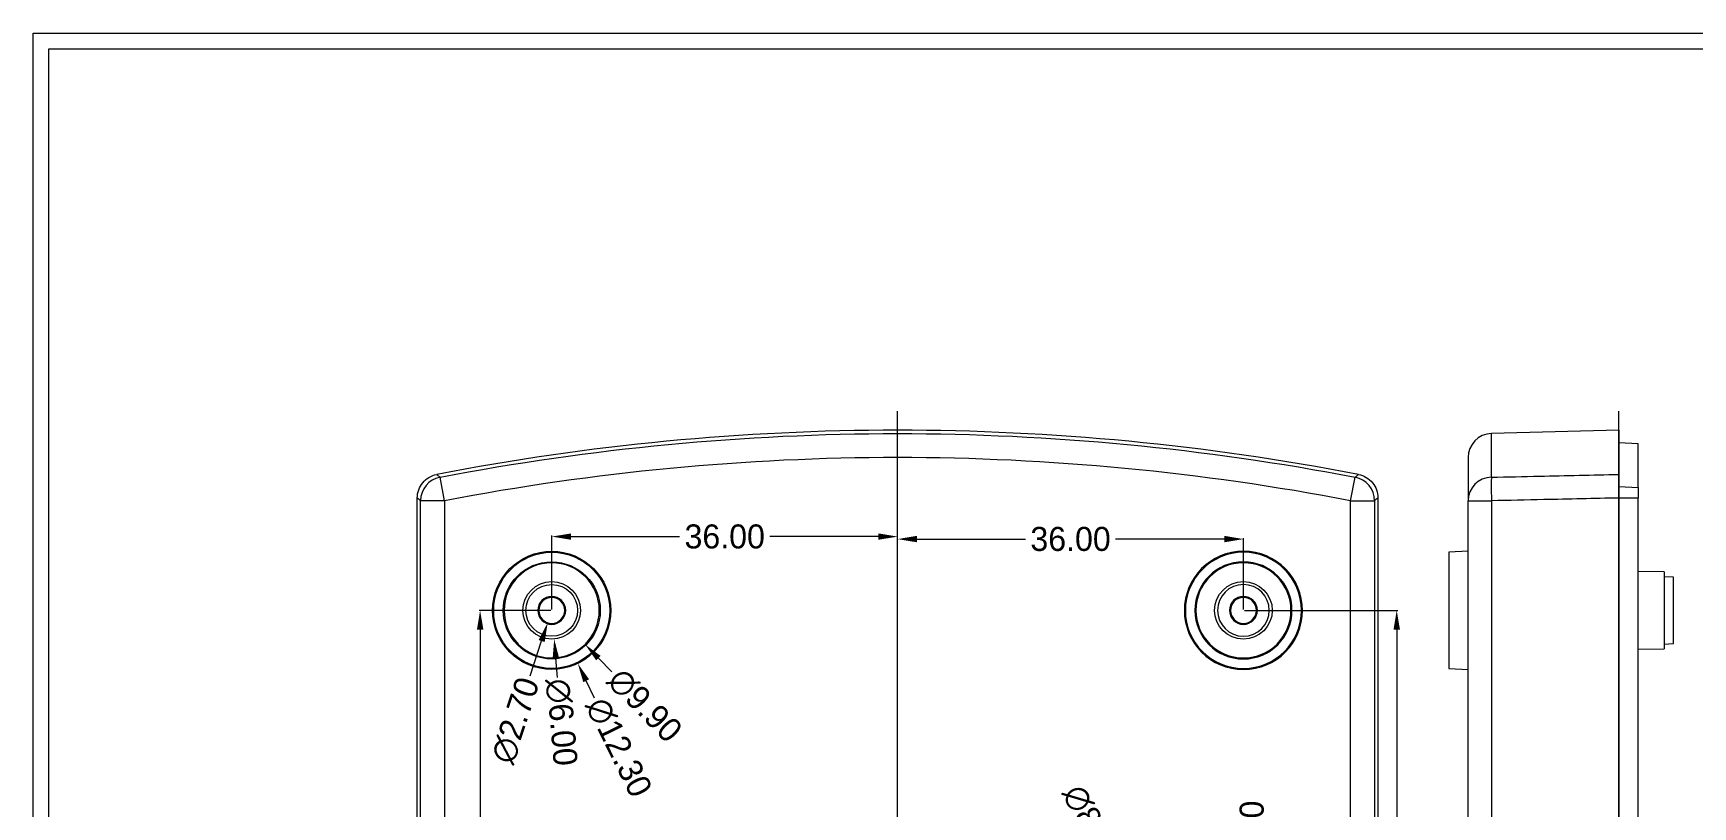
# Model space of a CAD drawing. Header units: millimetres. Extents: x -644 to 177, y 608 to 849.
# Drawn here: x -644.5 to -471.7, y 768.5 to 849 of the extents above; entities that cross this region are included whole.
import ezdxf
from ezdxf.lldxf.tags import DXFTag

# ---------------------------------------------------------------- set-up
doc = ezdxf.new("R2010")
doc.units = ezdxf.units.MM
doc.layers.get('0').update_dxf_attribs({"linetype": 'CONTINUOUS'})
doc.layers.get('Defpoints').update_dxf_attribs({"linetype": 'CONTINUOUS'})
doc.layers.add('20', color=7, linetype='CONTINUOUS', true_color=0xffffff)
doc.layers.add('30', color=7, linetype='CONTINUOUS', true_color=0xffffff)
tags = doc.linetypes.add('PHANTOM', pattern=[50.5, 18, -6.5, 6.5, -6.5, 6.5, -6.5]).pattern_tags.tags
tags[14:15] = [DXFTag(74, 4), DXFTag(75, 0), DXFTag(340, '0'), DXFTag(46, 0.0), DXFTag(50, 0.0), DXFTag(44, 0.0), DXFTag(45, 0.0)]
tags[12:13] = [DXFTag(74, 4), DXFTag(75, 0), DXFTag(340, '0'), DXFTag(46, 0.0), DXFTag(50, 0.0), DXFTag(44, 0.0), DXFTag(45, 0.0)]
tags[10:11] = [DXFTag(74, 4), DXFTag(75, 0), DXFTag(340, '0'), DXFTag(46, 0.0), DXFTag(50, 0.0), DXFTag(44, 0.0), DXFTag(45, 0.0)]
tags[8:9] = [DXFTag(74, 4), DXFTag(75, 0), DXFTag(340, '0'), DXFTag(46, 0.0), DXFTag(50, 0.0), DXFTag(44, 0.0), DXFTag(45, 0.0)]
tags[6:7] = [DXFTag(74, 4), DXFTag(75, 0), DXFTag(340, '0'), DXFTag(46, 0.0), DXFTag(50, 0.0), DXFTag(44, 0.0), DXFTag(45, 0.0)]
tags[4:5] = [DXFTag(74, 4), DXFTag(75, 0), DXFTag(340, '0'), DXFTag(46, 0.0), DXFTag(50, 0.0), DXFTag(44, 0.0), DXFTag(45, 0.0)]
doc.dimstyles.new('2', dxfattribs={"dimtxt": 2.5, "dimasz": 2, "dimexe": 0.1, "dimexo": 0.1, "dimgap": 0.1, "dimtad": 0, "dimzin": 0, "dimdsep": 46, "dimtxsty": 'Standard', "dimcen": 0, "dimclrd": 4, "dimclre": 4, "dimclrt": 3, "dimadec": 1, "dimazin": 0, "dimtfac": 1, "dimtofl": 0, "dimtmove": 0, "dimatfit": 3, "dimfxl": 0, "dimtolj": 1, "dimtzin": 0, "dimlwd": 9, "dimlwe": 9, "dimarcsym": 0})

# ---------------------------------------------------------------- blocks, each defined once
blk = doc.blocks.new('*D47')
at = {"color": 4, "lineweight": 9}
for p, q in [((-590.58, 788.92), (-598.04, 788.92)), ((-597.94, 786.92), (-597.94, 762.98)), ((-597.94, 729.67), (-597.94, 753.61))]:
    blk.add_line(p, q, dxfattribs=at)
for points in [[(-598.27, 786.92), (-597.6, 786.92), (-597.94, 788.92)], [(-598.27, 729.67), (-597.6, 729.67), (-597.94, 727.67)]]:
    blk.add_solid(points, dxfattribs=at)
at = {"layer": 'Defpoints', "color": 0, "lineweight": 9}
for p in [(-590.48, 788.92), (-597.94, 727.67), (-597.94, 727.67)]:
    blk.add_point(p, dxfattribs=at)
at = {"color": 3, "lineweight": 9, "insert": (-597.94, 758.29), "char_height": 2.5, "attachment_point": 5, "rotation": 90}
blk.add_mtext('\\A1;61.25', dxfattribs=at)
blk = doc.blocks.new('*D50')
at = {"color": 4, "lineweight": 9}
for p, q in [((-518.48, 789.02), (-518.48, 796.44)), ((-552.48, 796.34), (-541.17, 796.34)), ((-520.48, 796.34), (-531.8, 796.34))]:
    blk.add_line(p, q, dxfattribs=at)
for points in [[(-552.48, 796.68), (-552.48, 796.01), (-554.48, 796.34)], [(-520.48, 796.68), (-520.48, 796.01), (-518.48, 796.34)]]:
    blk.add_solid(points, dxfattribs=at)
at = {"layer": 'Defpoints', "color": 0, "lineweight": 9}
for p in [(-554.48, 796.34), (-554.48, 796.34), (-518.48, 788.92)]:
    blk.add_point(p, dxfattribs=at)
at = {"color": 3, "lineweight": 9, "insert": (-536.48, 796.34), "char_height": 2.5, "attachment_point": 5}
blk.add_mtext('\\A1;36.00', dxfattribs=at)
blk = doc.blocks.new('*D51')
at = {"color": 4, "lineweight": 9}
for p, q in [((-590.48, 789.02), (-590.48, 796.7)), ((-588.48, 796.6), (-577.17, 796.6)), ((-556.48, 796.6), (-567.8, 796.6)), ((-554.48, 796.44), (-554.48, 796.7))]:
    blk.add_line(p, q, dxfattribs=at)
for points in [[(-588.48, 796.93), (-588.48, 796.27), (-590.48, 796.6)], [(-556.48, 796.93), (-556.48, 796.27), (-554.48, 796.6)]]:
    blk.add_solid(points, dxfattribs=at)
at = {"layer": 'Defpoints', "color": 0, "lineweight": 9}
for p in [(-590.48, 796.6), (-554.48, 796.34), (-590.48, 788.92)]:
    blk.add_point(p, dxfattribs=at)
at = {"color": 3, "lineweight": 9, "insert": (-572.48, 796.6), "char_height": 2.5, "attachment_point": 5}
blk.add_mtext('\\A1;36.00', dxfattribs=at)
blk = doc.blocks.new('*D57')
at = {"color": 4, "lineweight": 9}
for p, q in [((-517.61, 759.17), (-517.61, 762.43)), ((-521.28, 757.17), (-517.51, 757.17)), ((-521.28, 753.17), (-517.51, 753.17)), ((-517.61, 751.17), (-517.61, 749.17))]:
    blk.add_line(p, q, dxfattribs=at)
for points in [[(-517.95, 759.17), (-517.28, 759.17), (-517.61, 757.17)], [(-517.95, 751.17), (-517.28, 751.17), (-517.61, 753.17)]]:
    blk.add_solid(points, dxfattribs=at)
at = {"layer": 'Defpoints', "color": 0, "lineweight": 9}
for p in [(-521.38, 757.17), (-517.61, 757.17), (-521.38, 753.17)]:
    blk.add_point(p, dxfattribs=at)
at = {"color": 3, "lineweight": 9, "insert": (-517.61, 765.87), "char_height": 2.5, "attachment_point": 5, "rotation": 90}
blk.add_mtext('\\A1;4.00', dxfattribs=at)
blk = doc.blocks.new('*D59')
at = {"color": 4, "lineweight": 9}
blk.add_line((-532.06, 762.27), (-531.14, 760.5), dxfattribs=at)
blk.add_solid([(-530.85, 760.65), (-531.44, 760.34), (-530.22, 758.72)], dxfattribs=at)
at = {"layer": 'Defpoints', "color": 0, "lineweight": 9}
for p in [(-530.22, 758.72), (-526.55, 751.62)]:
    blk.add_point(p, dxfattribs=at)
at = {"color": 3, "lineweight": 9, "insert": (-534.21, 766.43), "char_height": 2.5, "attachment_point": 5, "rotation": 297.3607}
blk.add_mtext('\\A1;∅8.00', dxfattribs=at)
blk = doc.blocks.new('*D60')
at = {"color": 4, "lineweight": 9}
blk.add_line((-586.02, 779.8), (-586.9, 781.6), dxfattribs=at)
blk.add_solid([(-586.6, 781.75), (-587.2, 781.45), (-587.78, 783.4)], dxfattribs=at)
at = {"layer": 'Defpoints', "color": 0, "lineweight": 9}
for p in [(-593.19, 794.44), (-587.78, 783.4)]:
    blk.add_point(p, dxfattribs=at)
at = {"color": 3, "lineweight": 9, "insert": (-583.51, 774.66), "char_height": 2.5, "attachment_point": 5, "rotation": 296.083}
blk.add_mtext('\\A1;∅12.30', dxfattribs=at)
blk = doc.blocks.new('*D61')
at = {"color": 4, "lineweight": 9}
blk.add_line((-584.23, 782.52), (-585.62, 783.95), dxfattribs=at)
blk.add_solid([(-585.39, 784.18), (-585.86, 783.72), (-587.02, 785.38)], dxfattribs=at)
at = {"layer": 'Defpoints', "color": 0, "lineweight": 9}
for p in [(-593.95, 792.46), (-587.02, 785.38)]:
    blk.add_point(p, dxfattribs=at)
at = {"color": 3, "lineweight": 9, "insert": (-580.8, 779.03), "char_height": 2.5, "attachment_point": 5, "rotation": 314.3802}
blk.add_mtext('\\A1;∅9.90', dxfattribs=at)
blk = doc.blocks.new('*D62')
at = {"color": 4, "lineweight": 9}
blk.add_line((-589.88, 781.94), (-590.05, 783.94), dxfattribs=at)
blk.add_solid([(-589.72, 783.97), (-590.39, 783.91), (-590.23, 785.93)], dxfattribs=at)
at = {"layer": 'Defpoints', "color": 0, "lineweight": 9}
for p in [(-590.74, 791.91), (-590.23, 785.93)]:
    blk.add_point(p, dxfattribs=at)
at = {"color": 3, "lineweight": 9, "insert": (-589.48, 777.28), "char_height": 2.5, "attachment_point": 5, "rotation": 274.9356}
blk.add_mtext('\\A1;∅6.00', dxfattribs=at)
blk = doc.blocks.new('*D63')
at = {"color": 4, "lineweight": 9}
blk.add_line((-592.73, 782.12), (-591.54, 785.74), dxfattribs=at)
blk.add_solid([(-591.85, 785.84), (-591.22, 785.63), (-590.91, 787.64)], dxfattribs=at)
at = {"layer": 'Defpoints', "color": 0, "lineweight": 9}
for p in [(-590.06, 790.2), (-590.91, 787.64)]:
    blk.add_point(p, dxfattribs=at)
at = {"color": 3, "lineweight": 9, "insert": (-594.26, 777.47), "char_height": 2.5, "attachment_point": 5, "rotation": 71.7315}
blk.add_mtext('\\A1;∅2.70', dxfattribs=at)
blk = doc.blocks.new('*D65')
at = {"color": 4, "lineweight": 9}
for p, q in [((-518.38, 788.92), (-502.43, 788.92)), ((-502.53, 786.92), (-502.53, 762.98)), ((-502.53, 729.67), (-502.53, 753.61)), ((-502.42, 727.67), (-502.63, 727.67))]:
    blk.add_line(p, q, dxfattribs=at)
for points in [[(-502.86, 786.92), (-502.19, 786.92), (-502.53, 788.92)], [(-502.86, 729.67), (-502.19, 729.67), (-502.53, 727.67)]]:
    blk.add_solid(points, dxfattribs=at)
at = {"layer": 'Defpoints', "color": 0, "lineweight": 9}
for p in [(-518.48, 788.92), (-502.53, 788.92), (-502.32, 727.67)]:
    blk.add_point(p, dxfattribs=at)
at = {"color": 3, "lineweight": 9, "insert": (-502.53, 758.29), "char_height": 2.5, "attachment_point": 5, "rotation": 90}
blk.add_mtext('\\A1;61.25', dxfattribs=at)
blk = doc.blocks.new('*D104')
at = {"color": 4, "lineweight": 9}
blk.add_line((-479.4, 645.57), (-479.4, 637.58), dxfattribs=at)
for start, end in [(189.9945, 198.9559), (249.5441, 258.5055)]:
    blk.add_arc((-479.4, 647.67), 9.99, start, end, dxfattribs=at)
for points in [[(-489.57, 645.91), (-488.91, 645.96), (-489.39, 647.93)], [(-481.36, 638.21), (-481.43, 637.55), (-479.4, 637.68)]]:
    blk.add_solid(points, dxfattribs=at)
at = {"layer": 'Defpoints', "color": 0, "lineweight": 9}
for p in [(-479.4, 809.67), (-492.67, 648.02), (-479.4, 647.67), (-479.4, 645.67), (-488.14, 642.83)]:
    blk.add_point(p, dxfattribs=at)
at = {"color": 3, "lineweight": 9, "insert": (-486.56, 640.7), "char_height": 2.5, "attachment_point": 5, "rotation": 314.25}
blk.add_mtext('\\A1;91.5°', dxfattribs=at)

msp = doc.modelspace()

# ---------------------------------------------------------------- linework, layer by layer
at = {"color": 7, "linetype": 'Continuous', "lineweight": 9}
for p, q in [((-644.462, 608.127), (-644.462, 848.994)), ((-644.462, 848.994), (-303.841, 848.994)), ((-642.84, 609.749), (-642.84, 847.372)), ((-642.84, 847.372), (-305.463, 847.372))]:
    msp.add_line(p, q, dxfattribs=at)
at = {"layer": '20', "color": 7, "linetype": 'Continuous', "lineweight": 9}
for p, q in [((-479.404, 807.669), (-492.67, 807.322)), ((-492.67, 802.783), (-492.67, 807.322)), ((-479.404, 807.669), (-479.404, 803.069)), ((-477.404, 806.269), (-479.404, 806.374)), ((-477.404, 801.695), (-477.404, 806.269)), ((-495.104, 804.822), (-495.104, 800.329)), ((-601.638, 800.329), (-602.11, 802.783)), ((-507.331, 800.329), (-506.859, 802.783)), ((-479.404, 801.798), (-477.404, 801.695)), ((-477.404, 801.695), (-477.404, 800.615)), ((-604.485, 650.168), (-604.485, 800.616)), ((-604.138, 650.515), (-604.138, 800.329)), ((-601.638, 800.329), (-604.138, 800.329)), ((-601.638, 800.329), (-601.638, 650.515)), ((-507.331, 800.329), (-504.832, 800.329)), ((-507.331, 650.515), (-507.331, 800.329)), ((-504.832, 800.329), (-504.832, 650.515)), ((-504.485, 800.616), (-504.485, 744.319)), ((-495.104, 800.329), (-492.67, 800.329)), ((-495.104, 650.515), (-495.104, 800.329)), ((-492.67, 800.329), (-492.67, 650.515)), ((-479.404, 800.616), (-479.404, 744.319)), ((-477.404, 800.615), (-479.404, 800.615)), ((-477.404, 759.419), (-477.404, 800.615)), ((-495.104, 795.069), (-497.104, 794.964)), ((-497.104, 794.964), (-497.104, 782.874)), ((-474.704, 792.919), (-477.404, 792.966)), ((-474.704, 792.919), (-474.704, 784.919)), ((-473.704, 792.367), (-474.704, 792.419)), ((-473.704, 785.471), (-473.704, 792.367)), ((-477.404, 784.872), (-474.704, 784.919)), ((-474.704, 785.419), (-473.704, 785.471)), ((-497.104, 782.874), (-495.104, 782.769))]:
    msp.add_line(p, q, dxfattribs=at)
for centre, radius in [((-590.485, 788.919), 6.15), ((-590.485, 788.919), 6.045), ((-590.485, 788.919), 5.055), ((-590.485, 788.919), 3), ((-590.485, 788.919), 2.688), ((-518.485, 788.919), 3)]:
    msp.add_circle(centre, radius, dxfattribs=at)
at = {"layer": '20', "color": 7, "linetype": 'Continuous', "lineweight": 9, "extrusion": (0, 0, -1)}
for centre, radius in [((518.485, 788.919), 6.15), ((518.485, 788.919), 6.045), ((590.485, 788.919), 4.95), ((518.485, 788.919), 5.055), ((518.485, 788.919), 4.95), ((518.485, 788.919), 2.688), ((590.485, 788.919), 1.455), ((590.485, 788.919), 1.35), ((518.485, 788.919), 1.455), ((518.485, 788.919), 1.35)]:
    msp.add_circle(centre, radius, dxfattribs=at)
msp.add_arc((554.485, 555.169), 252.153, 79.11282, 100.88718, dxfattribs=at)
at = {"layer": '20', "color": 7, "linetype": 'Continuous', "lineweight": 9}
for centre, radius, start, end in [((-554.485, 555.169), 252.5, 79.04705, 100.95295), ((-492.604, 804.822), 2.5, 91.5, 180), ((-554.485, 555.169), 249.653, 79.11282, 100.88718)]:
    msp.add_arc(centre, radius, start, end, dxfattribs=at)
for centre, major_axis, ratio, start_param, end_param in [((-601.638, 800.329), (1.592, 1.927), 0.9994237, 0.8806898, 2.2609029), ((-507.331, 800.329), (1.592, -1.927), 0.9994237, 0.8806898, 2.2609029), ((-492.604, 800.329), (-2.5, 0), 0.982001, 4.7385689, 6.2831853), ((-492.604, 800.329), (0.054, -2.499), 0.0261708, 3.3316098, 4.7118229)]:
    msp.add_ellipse(centre, major_axis=major_axis, ratio=ratio, start_param=start_param, end_param=end_param, dxfattribs=at)
for points, knots in [([(-604.485, 800.616), (-604.485, 801.196), (-604.281, 801.761), (-603.544, 802.654), (-603.03, 802.959), (-602.461, 803.069)], [0, 0, 0, 0, 0.5, 0.5, 1, 1, 1, 1]), ([(-602.461, 803.069), (-602.417, 803.033), (-602.373, 802.997), (-602.256, 802.902), (-602.183, 802.843), (-602.11, 802.783)], [0, 0, 0, 0, 0.3767003, 0.3767003, 1, 1, 1, 1]), ([(-506.859, 802.783), (-506.815, 802.819), (-506.771, 802.855), (-506.655, 802.95), (-506.582, 803.01), (-506.509, 803.069)], [0, 0, 0, 0, 0.3767003, 0.3767003, 1, 1, 1, 1]), ([(-506.509, 803.069), (-505.939, 802.959), (-505.424, 802.652), (-504.687, 801.759), (-504.485, 801.196), (-504.485, 800.616)], [0, 0, 0, 0, 0.5, 0.5, 1, 1, 1, 1]), ([(-492.67, 802.783), (-491.004, 802.819), (-489.338, 802.855), (-484.916, 802.95), (-482.16, 803.01), (-479.404, 803.069)], [0, 0, 0, 0, 0.3767003, 0.3767003, 1, 1, 1, 1]), ([(-479.404, 803.069), (-479.404, 802.959), (-479.404, 802.652), (-479.404, 801.759), (-479.404, 801.196), (-479.404, 800.616)], [0, 0, 0, 0, 0.5, 0.5, 1, 1, 1, 1]), ([(-604.138, 800.329), (-604.185, 800.368), (-604.233, 800.408), (-604.349, 800.503), (-604.417, 800.56), (-604.485, 800.616)], [0, 0, 0, 0, 0.4115571, 0.4115571, 1, 1, 1, 1]), ([(-504.485, 800.616), (-504.553, 800.56), (-504.621, 800.503), (-504.737, 800.408), (-504.785, 800.368), (-504.832, 800.329)], [0, 0, 0, 0, 0.5884429, 0.5884429, 1, 1, 1, 1]), ([(-479.404, 800.616), (-482.006, 800.56), (-484.608, 800.503), (-489.03, 800.408), (-490.85, 800.368), (-492.67, 800.329)], [0, 0, 0, 0, 0.5884429, 0.5884429, 1, 1, 1, 1])]:
    msp.add_open_spline(points, degree=3, knots=knots, dxfattribs=at)
at = {"layer": '30', "color": 1, "linetype": 'PHANTOM', "lineweight": 9, "ltscale": 0.3}
for p, q in [((-554.485, 645.669), (-554.485, 809.669)), ((-479.404, 645.669), (-479.404, 809.669))]:
    msp.add_line(p, q, dxfattribs=at)

# ---------------------------------------------------------------- dimensions: what is measured, and where the dimension line sits
at = {"lineweight": 9}
dim = msp.add_angular_dim_2l(base=(-488.138, 642.828), line1=((-479.404, 647.669), (-492.67, 648.016)), line2=((-479.404, 645.669), (-479.404, 809.669)), dimstyle='2', dxfattribs=at)
dim.commit()
dim.dimension.update_dxf_attribs({"geometry": '*D104', "text_midpoint": (-486.557, 640.701)})
for base, p1, p2, angle, picture, middle in [((-590.485, 796.601), (-554.485, 796.343), (-590.485, 788.919), 180, '*D51', (-572.485, 796.601)), ((-554.485, 796.343), (-518.485, 788.919), (-554.485, 796.343), 180, '*D50', (-536.485, 796.343)), ((-597.937, 727.669), (-590.485, 788.919), (-597.937, 727.669), 90, '*D47', (-597.937, 758.294)), ((-502.525, 788.919), (-502.318, 727.669), (-518.485, 788.919), 90, '*D65', (-502.525, 758.294))]:
    dim = msp.add_linear_dim(base=base, p1=p1, p2=p2, angle=angle, dimstyle='2', dxfattribs=at)
    dim.commit()
    dim.dimension.update_dxf_attribs({"geometry": picture, "text_midpoint": middle})
for p1, p2, picture, middle in [((-593.189, 794.443), (-587.781, 783.395), '*D60', (-583.505, 774.661)), ((-593.947, 792.457), (-587.023, 785.381), '*D61', (-580.804, 779.026)), ((-590.743, 791.908), (-590.227, 785.93), '*D62', (-589.48, 777.279)), ((-526.547, 751.616), (-530.223, 758.722), '*D59', (-534.214, 766.433))]:
    dim = msp.add_diameter_dim_2p(p1=p1, p2=p2, dimstyle='2', dxfattribs=at)
    dim.commit()
    dim.dimension.update_dxf_attribs({"geometry": picture, "text_midpoint": middle})
dim = msp.add_diameter_dim_2p(p1=(-590.062, 790.201), p2=(-590.908, 787.637), dimstyle='2', dxfattribs=at)
dim.commit()
dim.dimension.update_dxf_attribs({"geometry": '*D63', "text_midpoint": (-594.264, 777.471), "dimtype": 131})
dim = msp.add_linear_dim(base=(-517.615, 757.169), p1=(-521.385, 753.169), p2=(-521.385, 757.169), angle=90, dimstyle='2', dxfattribs=at)
dim.commit()
dim.dimension.update_dxf_attribs({"geometry": '*D57', "text_midpoint": (-517.615, 765.868), "dimtype": 128})

doc.saveas('drawing.dxf')
